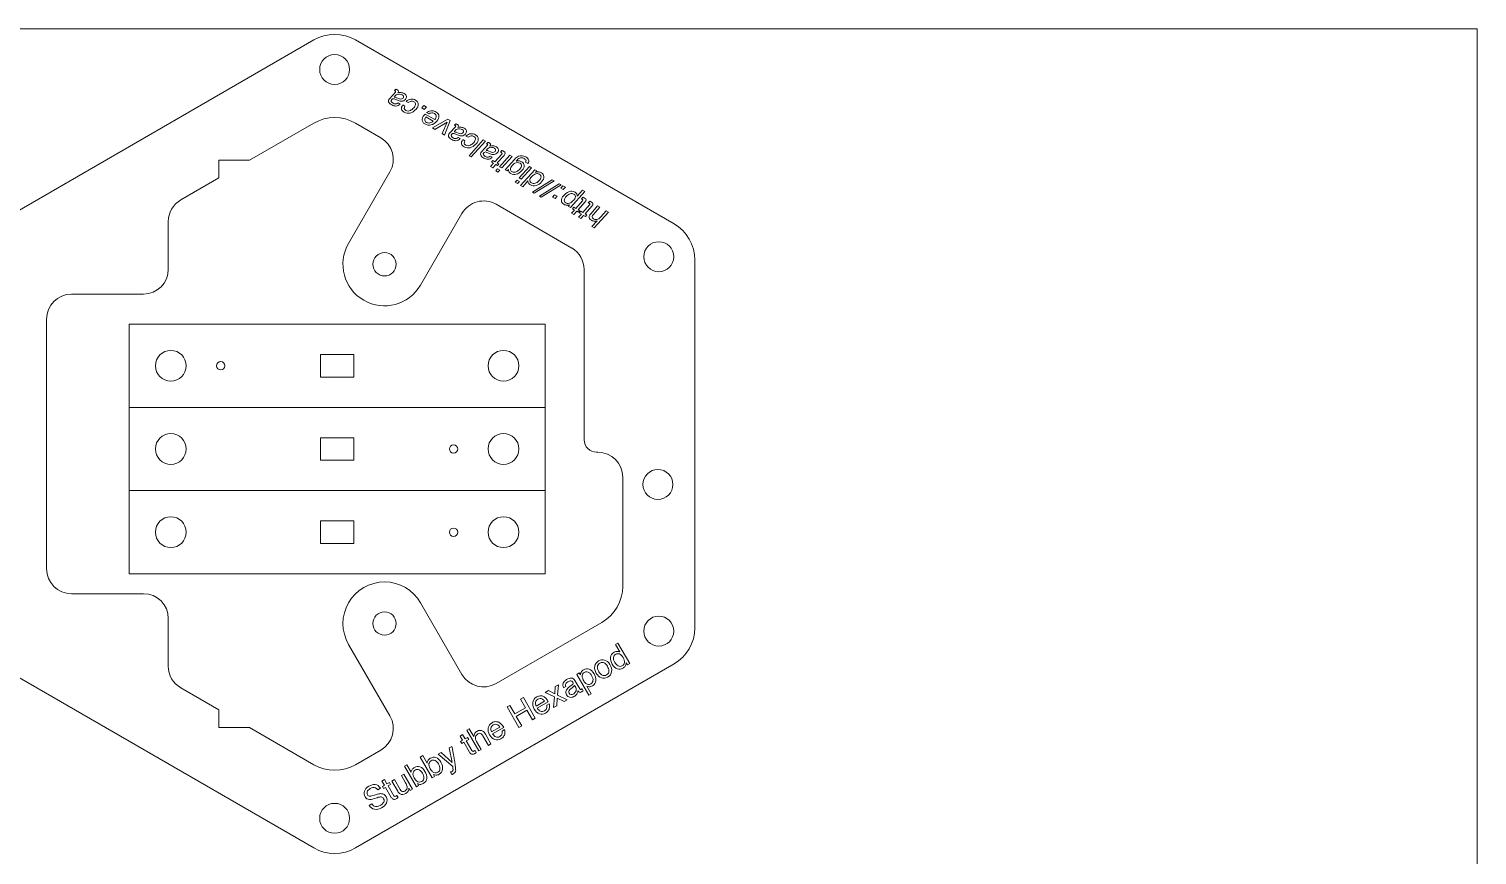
# Model space of a CAD drawing. Header units: millimetres. Extents: x 0 to 380, y -18 to 380.
# Drawn here: x 205.9 to 380, y 280.7 to 380 of the extents above; entities that cross this region are included whole.
import ezdxf

# ---------------------------------------------------------------- set-up
doc = ezdxf.new("R2010")
doc.units = ezdxf.units.MM
for name, color, linetype, lineweight, true_color in [('comments', 30, 'CONTINUOUS', 5, 0xf6921e), ('cutting', 5, 'CONTINUOUS', 5, 0x0000ff), ('engraving', 1, 'CONTINUOUS', 5, 0xff0000)]:
    doc.layers.add(name, color=color, linetype=linetype, lineweight=lineweight, true_color=true_color)

msp = doc.modelspace()

# ---------------------------------------------------------------- linework, layer by layer
at = {"layer": 'comments'}
for p, q in [((380, 380), (0, 380)), ((380, 0), (380, 380))]:
    msp.add_line(p, q, dxfattribs=at)
at = {"layer": 'cutting'}
for p, q in [((201.85, 356.57), (240.15, 378.68)), ((245.15, 378.68), (283.45, 356.57)), ((232.43, 364.23), (240.15, 368.68)), ((248.2, 366.93), (245.15, 368.68)), ((228.73, 364.23), (228.73, 362.09)), ((232.43, 364.23), (228.73, 364.23)), ((244.32, 354.22), (249.29, 362.83)), ((224.15, 359.45), (228.73, 362.09)), ((271.15, 353.67), (262.05, 358.93)), ((252.98, 349.22), (257.95, 357.83)), ((222.65, 356.85), (222.65, 351.13)), ((285.95, 308.01), (285.95, 352.24)), ((272.65, 351.08), (272.65, 330.63)), ((219.65, 348.13), (211.01, 348.13)), ((208.01, 345.13), (208.01, 315.13)), ((217.95, 334.52), (217.95, 344.52)), ((267.95, 344.52), (217.95, 344.52)), ((267.95, 344.52), (267.95, 334.52)), ((244.95, 340.87), (240.95, 340.87)), ((240.95, 340.87), (240.95, 338.17)), ((244.95, 338.17), (244.95, 340.87)), ((240.95, 338.17), (244.95, 338.17)), ((267.95, 334.52), (217.95, 334.52)), ((217.95, 334.52), (217.95, 334.52)), ((217.95, 324.52), (217.95, 334.52)), ((267.95, 334.52), (267.95, 324.52)), ((244.95, 330.87), (240.95, 330.87)), ((240.95, 330.87), (240.95, 328.17)), ((244.95, 328.17), (244.95, 330.87)), ((274.15, 329.13), (274.29, 329.13)), ((240.95, 328.17), (244.95, 328.17)), ((277.29, 326.13), (277.29, 313.01)), ((267.95, 324.52), (217.95, 324.52)), ((217.95, 314.52), (217.95, 324.52)), ((267.95, 324.52), (267.95, 314.52)), ((244.95, 320.87), (240.95, 320.87)), ((240.95, 320.87), (240.95, 318.17)), ((244.95, 318.17), (244.95, 320.87)), ((240.95, 318.17), (244.95, 318.17)), ((267.95, 314.52), (217.95, 314.52)), ((219.65, 312.13), (211.01, 312.13)), ((252.98, 311.04), (257.95, 302.43)), ((222.65, 303.41), (222.65, 309.13)), ((255, 308.74), (255, 308.74)), ((274.79, 308.68), (262.05, 301.33)), ((244.32, 306.04), (249.29, 297.43)), ((201.85, 303.68), (240.15, 281.57)), ((245.15, 281.57), (283.45, 303.68)), ((224.15, 300.81), (228.73, 298.16)), ((228.73, 298.16), (228.73, 296.03)), ((228.73, 296.03), (232.43, 296.03)), ((232.43, 296.03), (240.15, 291.57)), ((248.2, 293.33), (245.15, 291.57))]:
    msp.add_line(p, q, dxfattribs=at)
for centre, radius in [((242.65, 375.13), 1.8), ((281.62, 352.63), 1.8), ((248.65, 351.72), 1.4), ((222.95, 339.52), 1.85), ((262.95, 339.52), 1.85), ((228.95, 339.52), 0.5), ((222.95, 329.52), 1.85), ((262.95, 329.52), 1.85), ((256.95, 329.52), 0.5), ((281.52, 325.26), 1.8), ((222.95, 319.52), 1.85), ((262.95, 319.52), 1.85), ((256.95, 319.52), 0.5), ((248.65, 308.54), 1.4), ((281.62, 307.63), 1.8), ((242.65, 285.13), 1.8)]:
    msp.add_circle(centre, radius, dxfattribs=at)
for centre, radius, start, end in [((242.65, 374.35), 5, 60, 120), ((242.65, 364.35), 5, 60, 120), ((246.7, 364.33), 3, 330, 60), ((225.65, 356.85), 3, 120, 180), ((260.55, 356.33), 3, 60, 150), ((280.95, 352.24), 5, 360, 60), ((248.65, 351.72), 5, 150, 330), ((269.65, 351.08), 3, 0, 60), ((219.65, 351.13), 3, 270, 0), ((211.01, 345.13), 3, 90, 180), ((274.15, 330.63), 1.5, 180, 270), ((274.29, 326.13), 3, 0, 90), ((211.01, 315.13), 3, 180, 270), ((248.65, 308.54), 5, 30, 210), ((219.65, 309.13), 3, 0, 90), ((272.29, 313.01), 5, 300, 360), ((280.95, 308.01), 5, 300, 360), ((225.65, 303.41), 3, 180, 240), ((260.55, 303.93), 3, 210, 300), ((246.7, 295.93), 3, 300, 30), ((242.65, 295.9), 5, 240, 300), ((242.65, 285.9), 5, 240, 300)]:
    msp.add_arc(centre, radius, start, end, dxfattribs=at)
at = {"layer": 'engraving'}
for p, q in [((249.84, 372.59), (249.99, 372.76)), ((249.23, 371.62), (249.95, 372.42)), ((249.96, 371.99), (249.79, 371.8)), ((250.27, 371.39), (249.8, 371.59)), ((250.13, 371.71), (250.31, 371.64)), ((250.28, 371.12), (250.53, 370.98)), ((250.84, 370.87), (251.1, 370.72)), ((251.49, 371.15), (251.23, 371.29)), ((253.13, 370.51), (253.38, 370.8)), ((253.43, 370.34), (253.13, 370.51)), ((253.38, 370.8), (253.69, 370.62)), ((253.69, 370.62), (253.43, 370.34)), ((253.52, 369.78), (254.68, 369.11)), ((254.51, 368.93), (253.63, 369.43)), ((253.97, 369.8), (253.71, 369.95)), ((254.41, 368.1), (256.25, 369.14)), ((256.25, 369.14), (256.54, 368.98)), ((254.7, 367.93), (254.41, 368.1)), ((256.16, 368.8), (254.7, 367.93)), ((255.56, 367.43), (256.16, 368.8)), ((255.87, 367.25), (255.56, 367.43)), ((256.54, 368.98), (255.87, 367.25)), ((256.44, 367.46), (257.16, 368.25)), ((257.17, 367.82), (257.01, 367.63)), ((257.48, 367.22), (257.02, 367.42)), ((257.05, 368.43), (257.21, 368.6)), ((257.34, 367.55), (257.52, 367.47)), ((257.5, 366.96), (257.74, 366.82)), ((258.06, 366.7), (258.31, 366.55)), ((258.7, 366.98), (258.44, 367.13)), ((258.81, 364.77), (260.52, 366.67)), ((260.79, 366.52), (259.08, 364.62)), ((260.3, 365.23), (261.02, 366.03)), ((260.52, 366.67), (260.79, 366.52)), ((260.91, 366.2), (261.06, 366.37)), ((259.08, 364.62), (258.81, 364.77)), ((261.03, 365.59), (260.86, 365.41)), ((261.34, 365), (260.88, 365.19)), ((261.2, 365.32), (261.38, 365.24)), ((261.35, 364.73), (261.6, 364.59)), ((261.5, 364.01), (261.67, 364.2)), ((261.75, 363.86), (261.5, 364.01)), ((261.67, 364.2), (261.92, 364.05)), ((261.92, 364.05), (262.73, 364.96)), ((263.01, 364.81), (262.19, 363.9)), ((262.19, 363.9), (262.4, 363.77)), ((262.47, 363.45), (263.71, 364.83)), ((262.58, 365.21), (262.74, 365.39)), ((263.98, 364.67), (262.74, 363.3)), ((263.15, 363.07), (264.28, 364.33)), ((263.71, 364.83), (263.98, 364.67)), ((265.87, 363.84), (265.61, 364)), ((261.4, 363.48), (261.75, 363.86)), ((261.67, 363.32), (261.4, 363.48)), ((262.02, 363.71), (261.67, 363.32)), ((262.01, 362.93), (262.24, 363.19)), ((262.27, 362.77), (262.01, 362.93)), ((262.23, 363.58), (262.02, 363.71)), ((262.4, 363.77), (262.23, 363.58)), ((262.24, 363.19), (262.51, 363.04)), ((262.51, 363.04), (262.27, 362.77)), ((262.74, 363.3), (262.47, 363.45)), ((263.39, 362.93), (263.15, 363.07)), ((263.55, 363.1), (263.39, 362.93)), ((264.82, 362.1), (266.06, 363.47)), ((265.01, 361.19), (266.73, 363.09)), ((266.33, 363.32), (265.09, 361.94)), ((266.06, 363.47), (266.33, 363.32)), ((266.73, 363.09), (266.96, 362.95)), ((266.96, 362.95), (266.79, 362.76)), ((264.35, 361.57), (264.59, 361.84)), ((264.62, 361.42), (264.35, 361.57)), ((264.59, 361.84), (264.86, 361.68)), ((264.86, 361.68), (264.62, 361.42)), ((265.09, 361.94), (264.82, 362.1)), ((265.26, 361.04), (265.01, 361.19)), ((265.89, 361.74), (265.26, 361.04)), ((266.42, 360.38), (268.82, 361.88)), ((269.04, 361.75), (266.65, 360.25)), ((267.26, 359.9), (269.66, 361.4)), ((269.88, 361.27), (267.49, 359.77)), ((268.82, 361.88), (269.04, 361.75)), ((269.66, 361.4), (269.88, 361.27)), ((269.83, 360.87), (270.08, 361.16)), ((270.13, 360.7), (269.83, 360.87)), ((270.08, 361.16), (270.39, 360.98)), ((270.39, 360.98), (270.13, 360.7)), ((272.72, 360.47), (270.99, 358.54)), ((271.82, 359.91), (272.46, 360.62)), ((272.46, 360.62), (272.72, 360.47)), ((266.65, 360.25), (266.42, 360.38)), ((267.49, 359.77), (267.26, 359.9)), ((268.85, 359.79), (269.1, 360.07)), ((269.16, 359.61), (268.85, 359.79)), ((269.1, 360.07), (269.41, 359.89)), ((269.41, 359.89), (269.16, 359.61)), ((270.73, 358.69), (270.89, 358.87)), ((270.99, 358.54), (270.73, 358.69)), ((271.65, 358.43), (272.46, 359.34)), ((272.74, 359.2), (271.92, 358.28)), ((272.31, 359.59), (272.47, 359.77)), ((272.49, 357.95), (273.3, 358.85)), ((273.58, 358.71), (272.75, 357.8)), ((273.14, 359.11), (273.31, 359.29)), ((273.48, 357.84), (274.27, 358.73)), ((274.27, 358.73), (274.55, 358.58)), ((271.13, 357.86), (271.48, 358.24)), ((271.4, 357.7), (271.13, 357.86)), ((271.23, 358.39), (271.4, 358.58)), ((271.48, 358.24), (271.23, 358.39)), ((271.4, 358.58), (271.65, 358.43)), ((271.75, 358.09), (271.4, 357.7)), ((271.96, 357.97), (271.75, 358.09)), ((271.92, 358.28), (272.13, 358.16)), ((272.13, 358.16), (271.96, 357.97)), ((271.97, 357.37), (272.32, 357.76)), ((272.24, 357.22), (271.97, 357.37)), ((272.06, 357.91), (272.23, 358.1)), ((272.32, 357.76), (272.06, 357.91)), ((272.23, 358.1), (272.49, 357.95)), ((272.58, 357.6), (272.24, 357.22)), ((272.8, 357.48), (272.58, 357.6)), ((272.75, 357.8), (272.97, 357.67)), ((272.97, 357.67), (272.8, 357.48)), ((273.58, 356.24), (274.22, 356.95)), ((274.55, 358.58), (273.76, 357.7)), ((275.56, 357.99), (273.85, 356.08)), ((274.64, 357.41), (275.3, 358.14)), ((275.3, 358.14), (275.56, 357.99)), ((273.85, 356.08), (273.58, 356.24)), ((276.4, 306.03), (276.69, 306.2)), ((276.92, 305.12), (276.4, 306.03)), ((276.69, 306.2), (278.12, 303.72)), ((277.85, 303.56), (277.7, 303.81)), ((278.12, 303.72), (277.85, 303.56)), ((271.54, 301.71), (272.14, 300.68)), ((271.75, 302.43), (272.05, 302.6)), ((273.21, 299.92), (271.75, 302.43)), ((272.05, 302.6), (272.19, 302.36)), ((265.01, 299.44), (265.35, 299.64)), ((265.35, 299.64), (266.77, 297.17)), ((267.96, 300.25), (268.35, 300.48)), ((269.07, 299.72), (267.96, 300.25)), ((268.35, 300.48), (269.13, 300.08)), ((268.97, 298.43), (269.07, 299.72)), ((269.13, 300.08), (269.18, 300.96)), ((269.18, 300.96), (269.56, 301.17)), ((269.39, 299.58), (269.35, 298.65)), ((270.23, 299.16), (269.39, 299.58)), ((269.56, 301.17), (269.45, 299.94)), ((269.45, 299.94), (270.62, 299.39)), ((270.46, 300.97), (270.18, 300.8)), ((270.78, 300.86), (271.23, 301.2)), ((271.22, 300.83), (271.05, 300.7)), ((271.63, 300.86), (271.48, 301.11)), ((272.39, 300.7), (272.52, 300.47)), ((272.98, 301.02), (273.51, 300.09)), ((273.51, 300.09), (273.21, 299.92)), ((263.38, 298.51), (263.72, 298.7)), ((264.81, 296.03), (263.38, 298.51)), ((263.72, 298.7), (264.31, 297.68)), ((264.31, 297.68), (265.6, 298.42)), ((265.77, 298.13), (264.48, 297.38)), ((265.6, 298.42), (265.01, 299.44)), ((266.44, 296.97), (265.77, 298.13)), ((266.88, 298.62), (267.88, 299.2)), ((268.33, 299.14), (267.01, 298.38)), ((268.15, 298.71), (268.45, 298.89)), ((269.35, 298.65), (268.97, 298.43)), ((270.62, 299.39), (270.23, 299.16)), ((261.51, 295.52), (262.52, 296.1)), ((262.97, 296.04), (261.64, 295.28)), ((264.48, 297.38), (265.15, 296.23)), ((265.15, 296.23), (264.81, 296.03)), ((266.77, 297.17), (266.44, 296.97)), ((257.74, 295.02), (258.04, 295.2)), ((258.03, 294.52), (257.74, 295.02)), ((257.78, 294.38), (258.03, 294.52)), ((257.93, 294.13), (257.78, 294.38)), ((258.17, 294.27), (257.93, 294.13)), ((258.04, 295.2), (258.33, 294.7)), ((258.86, 293.08), (258.17, 294.27)), ((258.33, 294.7), (258.62, 294.86)), ((258.77, 294.62), (258.48, 294.45)), ((258.48, 294.45), (259.16, 293.27)), ((258.53, 295.72), (258.84, 295.89)), ((259.97, 293.23), (258.53, 295.72)), ((258.62, 294.86), (258.77, 294.62)), ((258.84, 295.89), (259.37, 294.97)), ((259.72, 294.37), (260.27, 293.41)), ((261.13, 293.9), (260.47, 295.04)), ((260.77, 295.24), (261.44, 294.08)), ((262.78, 295.61), (263.08, 295.79)), ((252.95, 292.49), (253.24, 292.66)), ((253.24, 292.66), (253.76, 291.77)), ((255.1, 292.83), (255.44, 293.03)), ((256.84, 291.36), (255.1, 292.83)), ((255.44, 293.03), (256.77, 291.84)), ((256.41, 293.59), (256.75, 293.78)), ((256.77, 291.84), (256.41, 293.59)), ((259.53, 293.3), (259.66, 293.06)), ((260.27, 293.41), (259.97, 293.23)), ((261.44, 294.08), (261.13, 293.9)), ((251.03, 291.39), (251.33, 291.56)), ((252.47, 288.9), (251.03, 291.39)), ((251.33, 291.56), (251.84, 290.66)), ((254.38, 290.01), (252.95, 292.49)), ((248.34, 289.6), (248.65, 289.78)), ((248.63, 289.1), (248.34, 289.6)), ((248.39, 288.95), (248.63, 289.1)), ((248.65, 289.78), (248.94, 289.27)), ((248.94, 289.27), (249.23, 289.44)), ((249.37, 289.19), (249.08, 289.02)), ((249.08, 289.02), (249.76, 287.85)), ((249.23, 289.44), (249.37, 289.19)), ((249.52, 289.61), (249.83, 289.79)), ((250.23, 288.38), (249.52, 289.61)), ((249.83, 289.79), (250.52, 288.59)), ((250.67, 290.27), (250.97, 290.45)), ((251.18, 289.39), (250.67, 290.27)), ((250.97, 290.45), (252.02, 288.64)), ((252.74, 289.06), (252.47, 288.9)), ((252.61, 289.3), (252.74, 289.06)), ((254.66, 290.17), (254.38, 290.01)), ((254.53, 290.4), (254.66, 290.17)), ((256.72, 290.4), (256.56, 290.68)), ((247.75, 287.61), (247.38, 287.5)), ((247.43, 287.91), (247.82, 288.03)), ((248.15, 288.74), (247.83, 288.56)), ((248.53, 288.71), (248.39, 288.95)), ((248.77, 288.85), (248.53, 288.71)), ((249.46, 287.65), (248.77, 288.85)), ((250.13, 287.87), (250.27, 287.63)), ((251.73, 288.48), (251.58, 288.75)), ((252.02, 288.64), (251.73, 288.48)), ((246.8, 286.69), (247.11, 286.88))]:
    msp.add_line(p, q, dxfattribs=at)
for points in [[(249.89, 372.57), (249.87, 372.58), (249.86, 372.58), (249.84, 372.59)], [(249.99, 372.76), (250.04, 372.75), (250.08, 372.74), (250.1, 372.73)], [(250.1, 372.73), (250.13, 372.72), (250.16, 372.7), (250.19, 372.68)], [(250.19, 372.68), (250.29, 372.63), (250.33, 372.56), (250.32, 372.48)], [(249.14, 371.23), (249.08, 371.36), (249.11, 371.49), (249.23, 371.62)], [(249.51, 370.88), (249.32, 370.98), (249.2, 371.1), (249.14, 371.23)], [(249.52, 371.51), (249.45, 371.43), (249.43, 371.36), (249.46, 371.28)], [(249.46, 371.28), (249.5, 371.21), (249.57, 371.14), (249.69, 371.07)], [(250.02, 370.73), (249.84, 370.74), (249.67, 370.78), (249.51, 370.88)], [(249.62, 371.59), (249.59, 371.58), (249.56, 371.55), (249.52, 371.51)], [(249.8, 371.59), (249.74, 371.61), (249.67, 371.62), (249.62, 371.59)], [(249.69, 371.07), (249.83, 370.99), (249.96, 370.97), (250.07, 371)], [(249.79, 371.8), (249.84, 371.8), (249.9, 371.79), (249.96, 371.77)], [(249.93, 372.55), (249.92, 372.56), (249.91, 372.56), (249.89, 372.57)], [(249.98, 372.49), (249.98, 372.51), (249.97, 372.53), (249.93, 372.55)], [(249.95, 372.42), (249.97, 372.44), (249.98, 372.46), (249.98, 372.49)], [(250.46, 372.17), (250.26, 372.19), (250.09, 372.13), (249.96, 371.99)], [(249.96, 371.77), (250.02, 371.75), (250.08, 371.73), (250.13, 371.71)], [(250.53, 370.98), (250.37, 370.81), (250.2, 370.73), (250.02, 370.73)], [(250.07, 371), (250.14, 371.01), (250.21, 371.06), (250.28, 371.12)], [(250.32, 372.48), (250.31, 372.44), (250.29, 372.39), (250.25, 372.33)], [(250.25, 372.33), (250.36, 372.36), (250.48, 372.37), (250.63, 372.35)], [(250.74, 371.31), (250.59, 371.29), (250.43, 371.32), (250.27, 371.39)], [(250.31, 371.64), (250.41, 371.59), (250.5, 371.57), (250.57, 371.56)], [(250.78, 372.07), (250.69, 372.12), (250.58, 372.15), (250.46, 372.17)], [(250.57, 371.56), (250.69, 371.56), (250.79, 371.6), (250.87, 371.69)], [(250.63, 372.35), (250.77, 372.34), (250.9, 372.3), (251.02, 372.23)], [(250.69, 370.36), (250.65, 370.5), (250.7, 370.67), (250.84, 370.87)], [(251.15, 371.53), (251.04, 371.4), (250.9, 371.33), (250.74, 371.31)], [(250.93, 371.89), (250.91, 371.96), (250.86, 372.02), (250.78, 372.07)], [(250.87, 371.69), (250.93, 371.75), (250.95, 371.82), (250.93, 371.89)], [(251.02, 372.23), (251.17, 372.14), (251.25, 372.04), (251.28, 371.9)], [(251.28, 371.9), (251.3, 371.77), (251.26, 371.65), (251.15, 371.53)], [(251.23, 371.29), (251.42, 371.46), (251.62, 371.55), (251.81, 371.57)], [(251.84, 371.31), (251.72, 371.29), (251.6, 371.23), (251.49, 371.15)], [(251.81, 371.57), (252.01, 371.59), (252.2, 371.54), (252.38, 371.44)], [(252.18, 371.25), (252.07, 371.31), (251.96, 371.33), (251.84, 371.31)], [(252.15, 370.52), (252.28, 370.65), (252.35, 370.79), (252.37, 370.92)], [(252.37, 370.92), (252.39, 371.06), (252.32, 371.17), (252.18, 371.25)], [(252.38, 371.44), (252.59, 371.32), (252.69, 371.16), (252.69, 370.95)], [(252.69, 370.95), (252.7, 370.75), (252.61, 370.55), (252.43, 370.35)], [(251.02, 369.99), (250.84, 370.1), (250.73, 370.22), (250.69, 370.36)], [(251.1, 370.72), (251.04, 370.62), (251.01, 370.53), (251.02, 370.44)], [(251.02, 370.44), (251.02, 370.35), (251.09, 370.27), (251.21, 370.2)], [(251.72, 369.9), (251.46, 369.84), (251.23, 369.87), (251.02, 369.99)], [(251.21, 370.2), (251.38, 370.1), (251.56, 370.11), (251.77, 370.21)], [(252.43, 370.35), (252.21, 370.11), (251.98, 369.96), (251.72, 369.9)], [(251.77, 370.21), (251.9, 370.28), (252.03, 370.38), (252.15, 370.52)], [(253.24, 368.83), (253.17, 368.94), (253.15, 369.05), (253.16, 369.15)], [(253.16, 369.15), (253.17, 369.25), (253.2, 369.35), (253.27, 369.46)], [(253.27, 369.46), (253.31, 369.53), (253.4, 369.64), (253.52, 369.78)], [(253.49, 369.15), (253.46, 368.99), (253.53, 368.87), (253.7, 368.77)], [(253.63, 369.43), (253.55, 369.33), (253.5, 369.23), (253.49, 369.15)], [(253.71, 369.95), (253.76, 369.99), (253.84, 370.04), (253.93, 370.08)], [(253.93, 370.08), (254.03, 370.12), (254.11, 370.14), (254.2, 370.16)], [(254.22, 369.9), (254.13, 369.88), (254.04, 369.85), (253.97, 369.8)], [(254.2, 370.16), (254.34, 370.18), (254.48, 370.17), (254.62, 370.12)], [(254.65, 369.83), (254.52, 369.91), (254.37, 369.93), (254.22, 369.9)], [(254.62, 370.12), (254.7, 370.1), (254.78, 370.06), (254.86, 370.02)], [(254.87, 369.51), (254.87, 369.64), (254.8, 369.74), (254.65, 369.83)], [(254.68, 369.11), (254.8, 369.25), (254.86, 369.39), (254.87, 369.51)], [(254.86, 370.02), (255.06, 369.9), (255.17, 369.75), (255.19, 369.54)], [(255.19, 369.54), (255.21, 369.34), (255.12, 369.12), (254.92, 368.9)], [(253.5, 368.58), (253.39, 368.64), (253.3, 368.73), (253.24, 368.83)], [(254.23, 368.47), (253.96, 368.41), (253.72, 368.45), (253.5, 368.58)], [(253.7, 368.77), (253.82, 368.7), (253.96, 368.68), (254.11, 368.71)], [(254.11, 368.71), (254.26, 368.74), (254.39, 368.81), (254.51, 368.93)], [(254.92, 368.9), (254.72, 368.67), (254.49, 368.53), (254.23, 368.47)], [(256.35, 367.07), (256.3, 367.19), (256.32, 367.32), (256.44, 367.46)], [(256.83, 367.43), (256.8, 367.41), (256.77, 367.39), (256.74, 367.35)], [(257.02, 367.42), (256.95, 367.45), (256.89, 367.45), (256.83, 367.43)], [(257.01, 367.63), (257.05, 367.63), (257.11, 367.62), (257.17, 367.61)], [(257.1, 368.4), (257.09, 368.41), (257.07, 368.42), (257.05, 368.43)], [(257.14, 368.38), (257.13, 368.39), (257.12, 368.4), (257.1, 368.4)], [(257.2, 368.32), (257.2, 368.34), (257.18, 368.36), (257.14, 368.38)], [(257.16, 368.25), (257.18, 368.28), (257.19, 368.3), (257.2, 368.32)], [(257.67, 368), (257.47, 368.02), (257.3, 367.96), (257.17, 367.82)], [(257.17, 367.61), (257.23, 367.59), (257.29, 367.57), (257.34, 367.55)], [(257.21, 368.6), (257.26, 368.58), (257.29, 368.57), (257.32, 368.56)], [(257.32, 368.56), (257.34, 368.55), (257.37, 368.54), (257.41, 368.52)], [(257.41, 368.52), (257.5, 368.46), (257.54, 368.4), (257.53, 368.32)], [(257.53, 368.32), (257.53, 368.27), (257.5, 368.22), (257.46, 368.16)], [(257.46, 368.16), (257.57, 368.19), (257.7, 368.2), (257.84, 368.19)], [(257.52, 367.47), (257.63, 367.43), (257.72, 367.4), (257.79, 367.4)], [(258, 367.9), (257.9, 367.96), (257.8, 367.99), (257.67, 368)], [(257.79, 367.4), (257.9, 367.39), (258, 367.43), (258.08, 367.52)], [(257.84, 368.19), (257.98, 368.18), (258.11, 368.13), (258.24, 368.06)], [(258.37, 367.37), (258.25, 367.24), (258.11, 367.17), (257.96, 367.15)], [(258.14, 367.73), (258.12, 367.8), (258.07, 367.86), (258, 367.9)], [(258.08, 367.52), (258.14, 367.59), (258.16, 367.66), (258.14, 367.73)], [(258.24, 368.06), (258.38, 367.98), (258.47, 367.87), (258.49, 367.74)], [(258.49, 367.74), (258.51, 367.61), (258.47, 367.48), (258.37, 367.37)], [(258.44, 367.13), (258.64, 367.3), (258.83, 367.39), (259.03, 367.4)], [(259.03, 367.4), (259.22, 367.42), (259.41, 367.38), (259.59, 367.27)], [(256.72, 366.71), (256.54, 366.82), (256.41, 366.94), (256.35, 367.07)], [(256.74, 367.35), (256.66, 367.27), (256.64, 367.19), (256.68, 367.12)], [(256.68, 367.12), (256.71, 367.04), (256.79, 366.97), (256.91, 366.9)], [(257.23, 366.57), (257.05, 366.57), (256.88, 366.62), (256.72, 366.71)], [(256.91, 366.9), (257.04, 366.82), (257.17, 366.8), (257.29, 366.83)], [(257.74, 366.82), (257.59, 366.65), (257.42, 366.56), (257.23, 366.57)], [(257.29, 366.83), (257.35, 366.85), (257.42, 366.89), (257.5, 366.96)], [(257.96, 367.15), (257.8, 367.13), (257.64, 367.15), (257.48, 367.22)], [(257.9, 366.19), (257.86, 366.33), (257.91, 366.5), (258.06, 366.7)], [(258.24, 365.83), (258.06, 365.93), (257.95, 366.05), (257.9, 366.19)], [(258.31, 366.55), (258.25, 366.46), (258.22, 366.37), (258.23, 366.28)], [(258.23, 366.28), (258.23, 366.19), (258.3, 366.11), (258.42, 366.04)], [(258.93, 365.73), (258.68, 365.68), (258.44, 365.71), (258.24, 365.83)], [(258.42, 366.04), (258.59, 365.94), (258.78, 365.94), (258.98, 366.04)], [(259.05, 367.15), (258.93, 367.12), (258.82, 367.07), (258.7, 366.98)], [(259.65, 366.18), (259.43, 365.94), (259.19, 365.79), (258.93, 365.73)], [(258.98, 366.04), (259.11, 366.11), (259.24, 366.21), (259.37, 366.35)], [(259.39, 367.08), (259.28, 367.15), (259.17, 367.17), (259.05, 367.15)], [(259.37, 366.35), (259.49, 366.49), (259.56, 366.63), (259.58, 366.76)], [(259.58, 366.76), (259.6, 366.89), (259.54, 367), (259.39, 367.08)], [(259.59, 367.27), (259.8, 367.15), (259.9, 366.99), (259.91, 366.79)], [(259.91, 366.79), (259.91, 366.58), (259.83, 366.38), (259.65, 366.18)], [(260.96, 366.18), (260.94, 366.18), (260.93, 366.19), (260.91, 366.2)], [(261, 366.16), (260.99, 366.16), (260.98, 366.17), (260.96, 366.18)], [(261.05, 366.09), (261.06, 366.11), (261.04, 366.14), (261, 366.16)], [(261.02, 366.03), (261.04, 366.05), (261.05, 366.07), (261.05, 366.09)], [(261.53, 365.77), (261.33, 365.8), (261.16, 365.74), (261.03, 365.59)], [(261.06, 366.37), (261.11, 366.36), (261.15, 366.35), (261.17, 366.34)], [(261.17, 366.34), (261.2, 366.33), (261.23, 366.31), (261.27, 366.29)], [(261.27, 366.29), (261.36, 366.24), (261.4, 366.17), (261.39, 366.09)], [(261.39, 366.09), (261.38, 366.05), (261.36, 365.99), (261.32, 365.93)], [(261.32, 365.93), (261.43, 365.96), (261.56, 365.97), (261.7, 365.96)], [(261.85, 365.67), (261.76, 365.73), (261.65, 365.76), (261.53, 365.77)], [(261.7, 365.96), (261.84, 365.95), (261.97, 365.91), (262.09, 365.84)], [(262, 365.5), (261.98, 365.57), (261.93, 365.63), (261.85, 365.67)], [(262.09, 365.84), (262.24, 365.75), (262.32, 365.64), (262.35, 365.51)], [(260.21, 364.84), (260.15, 364.97), (260.18, 365.1), (260.3, 365.23)], [(260.58, 364.48), (260.39, 364.59), (260.27, 364.71), (260.21, 364.84)], [(260.59, 365.12), (260.52, 365.04), (260.5, 364.96), (260.54, 364.89)], [(260.54, 364.89), (260.57, 364.82), (260.64, 364.75), (260.76, 364.68)], [(261.09, 364.34), (260.91, 364.34), (260.74, 364.39), (260.58, 364.48)], [(260.69, 365.2), (260.66, 365.18), (260.63, 365.16), (260.59, 365.12)], [(260.88, 365.19), (260.81, 365.22), (260.75, 365.22), (260.69, 365.2)], [(260.76, 364.68), (260.9, 364.6), (261.03, 364.57), (261.15, 364.61)], [(260.86, 365.41), (260.91, 365.4), (260.97, 365.4), (261.03, 365.38)], [(261.03, 365.38), (261.09, 365.36), (261.15, 365.34), (261.2, 365.32)], [(261.6, 364.59), (261.44, 364.42), (261.27, 364.34), (261.09, 364.34)], [(261.15, 364.61), (261.21, 364.62), (261.28, 364.66), (261.35, 364.73)], [(261.82, 364.92), (261.66, 364.9), (261.5, 364.93), (261.34, 365)], [(261.38, 365.24), (261.49, 365.2), (261.57, 365.17), (261.64, 365.17)], [(261.64, 365.17), (261.76, 365.16), (261.86, 365.21), (261.94, 365.29)], [(262.22, 365.14), (262.11, 365.01), (261.97, 364.94), (261.82, 364.92)], [(261.94, 365.29), (262, 365.36), (262.02, 365.43), (262, 365.5)], [(262.35, 365.51), (262.37, 365.38), (262.33, 365.26), (262.22, 365.14)], [(262.63, 365.18), (262.62, 365.19), (262.6, 365.2), (262.58, 365.21)], [(262.67, 365.16), (262.66, 365.17), (262.65, 365.17), (262.63, 365.18)], [(262.76, 365.08), (262.75, 365.11), (262.72, 365.13), (262.67, 365.16)], [(262.73, 364.96), (262.78, 365), (262.79, 365.05), (262.76, 365.08)], [(262.74, 365.39), (262.78, 365.38), (262.82, 365.37), (262.85, 365.35)], [(262.85, 365.35), (262.89, 365.34), (262.93, 365.32), (262.96, 365.3)], [(262.96, 365.3), (263.09, 365.23), (263.15, 365.15), (263.14, 365.07)], [(263.14, 365.07), (263.13, 364.99), (263.09, 364.9), (263.01, 364.81)], [(264.28, 364.33), (264.44, 364.51), (264.6, 364.63), (264.75, 364.7)], [(264.94, 363.86), (264.75, 363.97), (264.55, 363.97), (264.33, 363.87)], [(264.87, 364.47), (264.77, 364.42), (264.63, 364.3), (264.47, 364.1)], [(264.47, 364.1), (264.58, 364.14), (264.69, 364.16), (264.8, 364.15)], [(264.75, 364.7), (265.03, 364.82), (265.32, 364.79), (265.62, 364.62)], [(264.8, 364.15), (264.9, 364.14), (265.02, 364.1), (265.14, 364.03)], [(265.44, 364.43), (265.24, 364.55), (265.05, 364.56), (264.87, 364.47)], [(265.14, 364.03), (265.31, 363.93), (265.41, 363.79), (265.45, 363.61)], [(265.66, 364.19), (265.64, 364.27), (265.57, 364.35), (265.44, 364.43)], [(265.61, 364), (265.65, 364.07), (265.67, 364.13), (265.66, 364.19)], [(265.62, 364.62), (265.79, 364.52), (265.91, 364.4), (265.96, 364.27)], [(265.96, 364.27), (266.02, 364.14), (265.99, 363.99), (265.87, 363.84)], [(263.59, 362.88), (263.56, 362.94), (263.55, 363.02), (263.55, 363.1)], [(263.84, 362.62), (263.71, 362.69), (263.63, 362.78), (263.59, 362.88)], [(264, 363.6), (263.85, 363.43), (263.77, 363.28), (263.78, 363.15)], [(263.78, 363.15), (263.78, 363.02), (263.85, 362.92), (263.97, 362.85)], [(264.48, 362.54), (264.24, 362.49), (264.02, 362.51), (263.84, 362.62)], [(263.97, 362.85), (264.16, 362.74), (264.36, 362.75), (264.56, 362.86)], [(264.33, 363.87), (264.21, 363.8), (264.1, 363.72), (264, 363.6)], [(265.16, 362.97), (264.96, 362.74), (264.73, 362.6), (264.48, 362.54)], [(264.56, 362.86), (264.67, 362.92), (264.79, 363.02), (264.91, 363.15)], [(264.91, 363.15), (265.05, 363.31), (265.12, 363.45), (265.12, 363.57)], [(265.12, 363.57), (265.12, 363.69), (265.06, 363.79), (264.94, 363.86)], [(265.45, 363.61), (265.48, 363.43), (265.39, 363.22), (265.16, 362.97)], [(266.35, 362.26), (266.19, 362.08), (266.11, 361.93), (266.12, 361.8)], [(266.83, 362.59), (266.66, 362.54), (266.5, 362.43), (266.35, 362.26)], [(266.79, 362.76), (266.93, 362.81), (267.06, 362.83), (267.18, 362.82)], [(267.25, 362.55), (267.13, 362.62), (266.99, 362.64), (266.83, 362.59)], [(267.18, 362.82), (267.3, 362.81), (267.41, 362.77), (267.52, 362.71)], [(267.24, 361.77), (267.37, 361.92), (267.45, 362.06), (267.46, 362.2)], [(267.46, 362.2), (267.48, 362.35), (267.41, 362.46), (267.25, 362.55)], [(267.52, 362.71), (267.7, 362.61), (267.79, 362.45), (267.8, 362.25)], [(267.8, 362.25), (267.81, 362.05), (267.72, 361.84), (267.53, 361.62)], [(265.93, 361.51), (265.91, 361.56), (265.9, 361.64), (265.89, 361.74)], [(266.18, 361.27), (266.06, 361.34), (265.97, 361.42), (265.93, 361.51)], [(266.12, 361.8), (266.13, 361.67), (266.19, 361.57), (266.31, 361.5)], [(266.88, 361.2), (266.63, 361.12), (266.39, 361.14), (266.18, 361.27)], [(266.31, 361.5), (266.44, 361.42), (266.59, 361.4), (266.75, 361.45)], [(266.75, 361.45), (266.92, 361.49), (267.08, 361.6), (267.24, 361.77)], [(267.53, 361.62), (267.35, 361.42), (267.13, 361.28), (266.88, 361.2)], [(270.19, 359.99), (270.46, 360.3), (270.74, 360.46), (271.04, 360.49)], [(271.04, 360.49), (271.23, 360.5), (271.4, 360.47), (271.55, 360.38)], [(269.91, 359.37), (269.89, 359.56), (269.99, 359.77), (270.19, 359.99)], [(270.2, 358.93), (270.02, 359.03), (269.93, 359.18), (269.91, 359.37)], [(270.59, 358.82), (270.45, 358.82), (270.32, 358.86), (270.2, 358.93)], [(270.28, 359.54), (270.21, 359.35), (270.26, 359.2), (270.45, 359.1)], [(270.48, 359.86), (270.38, 359.75), (270.31, 359.64), (270.28, 359.54)], [(270.45, 359.1), (270.63, 358.99), (270.83, 359), (271.04, 359.12)], [(270.97, 360.2), (270.8, 360.15), (270.64, 360.04), (270.48, 359.86)], [(270.89, 358.87), (270.78, 358.84), (270.68, 358.82), (270.59, 358.82)], [(271.4, 360.16), (271.28, 360.23), (271.13, 360.24), (270.97, 360.2)], [(271.04, 359.12), (271.16, 359.19), (271.27, 359.29), (271.39, 359.42)], [(271.39, 359.42), (271.49, 359.53), (271.55, 359.63), (271.58, 359.72)], [(271.58, 359.72), (271.64, 359.91), (271.58, 360.05), (271.4, 360.16)], [(271.55, 360.38), (271.67, 360.31), (271.75, 360.23), (271.78, 360.14)], [(271.78, 360.14), (271.81, 360.08), (271.82, 360.01), (271.82, 359.91)], [(272.36, 359.56), (272.35, 359.57), (272.33, 359.58), (272.31, 359.59)], [(272.4, 359.54), (272.39, 359.55), (272.38, 359.56), (272.36, 359.56)], [(272.49, 359.47), (272.48, 359.49), (272.45, 359.51), (272.4, 359.54)], [(272.46, 359.34), (272.51, 359.39), (272.52, 359.43), (272.49, 359.47)], [(272.47, 359.77), (272.51, 359.76), (272.55, 359.75), (272.58, 359.74)], [(272.58, 359.74), (272.62, 359.72), (272.66, 359.7), (272.69, 359.68)], [(272.69, 359.68), (272.82, 359.61), (272.88, 359.53), (272.87, 359.45)], [(272.87, 359.45), (272.87, 359.37), (272.82, 359.28), (272.74, 359.2)], [(273.2, 359.08), (273.18, 359.09), (273.17, 359.1), (273.14, 359.11)], [(273.24, 359.06), (273.23, 359.06), (273.21, 359.07), (273.2, 359.08)], [(273.33, 358.98), (273.32, 359), (273.29, 359.03), (273.24, 359.06)], [(273.3, 358.85), (273.34, 358.9), (273.36, 358.94), (273.33, 358.98)], [(273.31, 359.29), (273.35, 359.28), (273.38, 359.27), (273.42, 359.25)], [(273.42, 359.25), (273.46, 359.24), (273.49, 359.22), (273.53, 359.2)], [(273.53, 359.2), (273.66, 359.12), (273.71, 359.05), (273.71, 358.97)], [(273.71, 358.97), (273.7, 358.89), (273.66, 358.8), (273.58, 358.71)], [(273.53, 357.01), (273.3, 357.14), (273.21, 357.3), (273.25, 357.49)], [(273.25, 357.49), (273.28, 357.59), (273.35, 357.71), (273.48, 357.84)], [(273.92, 356.9), (273.79, 356.9), (273.66, 356.93), (273.53, 357.01)], [(273.6, 357.45), (273.59, 357.35), (273.64, 357.26), (273.77, 357.18)], [(273.76, 357.7), (273.67, 357.6), (273.62, 357.52), (273.6, 357.45)], [(273.77, 357.18), (273.88, 357.12), (274.01, 357.09), (274.16, 357.11)], [(274.22, 356.95), (274.09, 356.91), (273.99, 356.9), (273.92, 356.9)], [(274.16, 357.11), (274.31, 357.12), (274.47, 357.22), (274.64, 357.41)], [(275.83, 304.46), (275.85, 304.73), (275.99, 304.93), (276.24, 305.08)], [(276.45, 304.85), (276.3, 304.76), (276.21, 304.63), (276.18, 304.46)], [(276.24, 305.08), (276.38, 305.16), (276.51, 305.19), (276.64, 305.19)], [(276.89, 304.88), (276.73, 304.94), (276.59, 304.93), (276.45, 304.85)], [(276.64, 305.19), (276.71, 305.19), (276.81, 305.16), (276.92, 305.12)], [(277.32, 304.46), (277.19, 304.68), (277.05, 304.83), (276.89, 304.88)], [(272.28, 302.67), (272.34, 302.8), (272.44, 302.9), (272.58, 302.98)], [(272.58, 302.98), (272.78, 303.1), (273, 303.12), (273.23, 303.04)], [(273.23, 303.04), (273.47, 302.97), (273.67, 302.79), (273.84, 302.5)], [(274.11, 302.55), (273.94, 302.85), (273.87, 303.14), (273.92, 303.41)], [(273.92, 303.41), (273.97, 303.68), (274.13, 303.89), (274.39, 304.04)], [(274.53, 303.77), (274.35, 303.66), (274.25, 303.51), (274.25, 303.32)], [(274.25, 303.32), (274.25, 303.13), (274.3, 302.94), (274.42, 302.74)], [(274.39, 304.04), (274.62, 304.17), (274.86, 304.21), (275.11, 304.14)], [(275.12, 303.77), (274.94, 303.89), (274.74, 303.89), (274.53, 303.77)], [(275.11, 304.14), (275.36, 304.08), (275.57, 303.9), (275.75, 303.6)], [(275.44, 303.41), (275.34, 303.58), (275.23, 303.7), (275.12, 303.77)], [(275.62, 302.84), (275.6, 303.03), (275.54, 303.22), (275.44, 303.41)], [(275.75, 303.6), (275.92, 303.31), (275.98, 303.03), (275.95, 302.76)], [(276.02, 303.66), (275.87, 303.92), (275.81, 304.19), (275.83, 304.46)], [(276.63, 303.11), (276.39, 303.19), (276.19, 303.38), (276.02, 303.66)], [(276.18, 304.46), (276.15, 304.28), (276.2, 304.09), (276.33, 303.86)], [(276.33, 303.86), (276.45, 303.67), (276.58, 303.53), (276.74, 303.44)], [(277.3, 303.16), (277.1, 303.04), (276.88, 303.03), (276.63, 303.11)], [(276.74, 303.44), (276.89, 303.36), (277.06, 303.37), (277.24, 303.48)], [(277.24, 303.48), (277.38, 303.56), (277.46, 303.68), (277.49, 303.86)], [(277.59, 303.42), (277.52, 303.32), (277.43, 303.23), (277.3, 303.16)], [(277.49, 303.86), (277.51, 304.03), (277.45, 304.23), (277.32, 304.46)], [(277.7, 303.81), (277.7, 303.66), (277.66, 303.53), (277.59, 303.42)], [(270.18, 300.8), (270.06, 301.03), (270.04, 301.22), (270.13, 301.39)], [(270.13, 301.39), (270.22, 301.56), (270.35, 301.69), (270.54, 301.8)], [(270.41, 301.22), (270.4, 301.15), (270.42, 301.07), (270.46, 300.97)], [(270.68, 301.54), (270.52, 301.45), (270.43, 301.34), (270.41, 301.22)], [(270.54, 301.8), (270.75, 301.92), (270.94, 301.98), (271.12, 301.98)], [(271.03, 301.65), (270.93, 301.66), (270.81, 301.62), (270.68, 301.54)], [(271.27, 301.49), (271.21, 301.6), (271.13, 301.65), (271.03, 301.65)], [(271.12, 301.98), (271.3, 301.97), (271.44, 301.88), (271.54, 301.71)], [(271.23, 301.2), (271.3, 301.24), (271.33, 301.3), (271.32, 301.36)], [(271.32, 301.36), (271.32, 301.4), (271.3, 301.44), (271.27, 301.49)], [(272.19, 302.36), (272.2, 302.48), (272.23, 302.58), (272.28, 302.67)], [(272.66, 302.67), (272.45, 302.55), (272.37, 302.36), (272.41, 302.11)], [(272.41, 302.11), (272.44, 301.97), (272.5, 301.82), (272.6, 301.65)], [(272.6, 301.65), (272.68, 301.51), (272.77, 301.4), (272.86, 301.33)], [(273.27, 302.62), (273.07, 302.78), (272.87, 302.79), (272.66, 302.67)], [(272.86, 301.33), (273.05, 301.18), (273.25, 301.17), (273.46, 301.3)], [(273.54, 302.29), (273.46, 302.43), (273.37, 302.54), (273.27, 302.62)], [(273.46, 301.3), (273.6, 301.38), (273.68, 301.5), (273.71, 301.68)], [(273.71, 301.68), (273.73, 301.85), (273.68, 302.05), (273.54, 302.29)], [(274.01, 301.48), (273.94, 301.29), (273.82, 301.15), (273.65, 301.05)], [(273.84, 302.5), (274.06, 302.1), (274.12, 301.76), (274.01, 301.48)], [(274.72, 302), (274.48, 302.08), (274.27, 302.27), (274.11, 302.55)], [(274.42, 302.74), (274.53, 302.54), (274.67, 302.41), (274.82, 302.33)], [(275.46, 302.09), (275.21, 301.95), (274.96, 301.92), (274.72, 302)], [(274.82, 302.33), (274.98, 302.25), (275.15, 302.26), (275.34, 302.37)], [(275.34, 302.37), (275.54, 302.48), (275.63, 302.64), (275.62, 302.84)], [(275.95, 302.76), (275.92, 302.48), (275.75, 302.26), (275.46, 302.09)], [(266.48, 299.09), (266.53, 299.36), (266.69, 299.57), (266.94, 299.72)], [(266.94, 299.72), (267.07, 299.79), (267.21, 299.83), (267.36, 299.84)], [(267.62, 299.47), (267.45, 299.56), (267.27, 299.56), (267.07, 299.44)], [(267.36, 299.84), (267.52, 299.85), (267.65, 299.83), (267.77, 299.77)], [(267.88, 299.2), (267.8, 299.32), (267.71, 299.41), (267.62, 299.47)], [(267.77, 299.77), (267.89, 299.71), (267.99, 299.63), (268.08, 299.52)], [(268.08, 299.52), (268.14, 299.45), (268.23, 299.32), (268.33, 299.14)], [(270.54, 299.97), (270.44, 300.14), (270.42, 300.3), (270.47, 300.45)], [(270.47, 300.45), (270.52, 300.6), (270.63, 300.74), (270.78, 300.86)], [(270.92, 299.68), (270.75, 299.72), (270.63, 299.82), (270.54, 299.97)], [(270.84, 300.49), (270.78, 300.39), (270.78, 300.27), (270.85, 300.16)], [(271.05, 300.7), (270.95, 300.63), (270.88, 300.56), (270.84, 300.49)], [(270.85, 300.16), (270.9, 300.07), (270.97, 300.02), (271.07, 300.01)], [(271.42, 299.76), (271.25, 299.67), (271.08, 299.64), (270.92, 299.68)], [(271.07, 300.01), (271.16, 299.99), (271.25, 300.01), (271.34, 300.06)], [(271.37, 300.97), (271.33, 300.92), (271.27, 300.87), (271.22, 300.83)], [(271.34, 300.06), (271.44, 300.12), (271.53, 300.21), (271.6, 300.32)], [(271.48, 301.11), (271.46, 301.06), (271.42, 301.02), (271.37, 300.97)], [(271.75, 300.07), (271.67, 299.95), (271.55, 299.84), (271.42, 299.76)], [(271.6, 300.32), (271.73, 300.49), (271.73, 300.68), (271.63, 300.86)], [(271.89, 300.44), (271.88, 300.32), (271.83, 300.2), (271.75, 300.07)], [(272.04, 300.3), (271.99, 300.33), (271.94, 300.37), (271.89, 300.44)], [(272.33, 300.32), (272.23, 300.26), (272.13, 300.25), (272.04, 300.3)], [(272.14, 300.68), (272.16, 300.64), (272.18, 300.62), (272.2, 300.61)], [(272.2, 300.61), (272.23, 300.6), (272.26, 300.6), (272.3, 300.63)], [(272.3, 300.63), (272.31, 300.64), (272.33, 300.65), (272.34, 300.66)], [(272.43, 300.38), (272.41, 300.37), (272.37, 300.35), (272.33, 300.32)], [(272.34, 300.66), (272.36, 300.67), (272.38, 300.68), (272.39, 300.7)], [(272.52, 300.47), (272.48, 300.43), (272.45, 300.4), (272.43, 300.38)], [(273.26, 300.95), (273.18, 300.95), (273.09, 300.97), (272.98, 301.02)], [(273.65, 301.05), (273.51, 300.98), (273.38, 300.94), (273.26, 300.95)], [(266.65, 298.25), (266.48, 298.54), (266.43, 298.82), (266.48, 299.09)], [(267.28, 297.7), (267.03, 297.77), (266.82, 297.96), (266.65, 298.25)], [(266.81, 299.09), (266.77, 298.94), (266.8, 298.78), (266.88, 298.62)], [(267.07, 299.44), (266.93, 299.36), (266.85, 299.25), (266.81, 299.09)], [(267.01, 298.38), (267.12, 298.2), (267.25, 298.07), (267.4, 298.01)], [(267.99, 297.78), (267.77, 297.65), (267.53, 297.63), (267.28, 297.7)], [(267.4, 298.01), (267.54, 297.95), (267.7, 297.96), (267.87, 298.06)], [(267.87, 298.06), (268.03, 298.15), (268.12, 298.28), (268.16, 298.44)], [(268.23, 297.95), (268.16, 297.89), (268.09, 297.84), (267.99, 297.78)], [(268.16, 298.44), (268.17, 298.53), (268.17, 298.62), (268.15, 298.71)], [(268.46, 298.33), (268.42, 298.19), (268.34, 298.06), (268.23, 297.95)], [(268.45, 298.89), (268.48, 298.81), (268.49, 298.73), (268.5, 298.62)], [(268.5, 298.62), (268.5, 298.51), (268.49, 298.42), (268.46, 298.33)], [(261.28, 295.15), (261.12, 295.44), (261.06, 295.72), (261.11, 295.99)], [(261.11, 295.99), (261.16, 296.26), (261.32, 296.47), (261.57, 296.62)], [(261.44, 295.99), (261.41, 295.84), (261.43, 295.68), (261.51, 295.52)], [(261.71, 296.35), (261.57, 296.26), (261.48, 296.15), (261.44, 295.99)], [(261.57, 296.62), (261.7, 296.69), (261.84, 296.74), (262, 296.75)], [(262.25, 296.37), (262.08, 296.46), (261.9, 296.46), (261.71, 296.35)], [(262, 296.75), (262.15, 296.75), (262.29, 296.73), (262.4, 296.67)], [(262.52, 296.1), (262.43, 296.23), (262.34, 296.31), (262.25, 296.37)], [(262.4, 296.67), (262.52, 296.61), (262.62, 296.53), (262.71, 296.42)], [(262.71, 296.42), (262.78, 296.35), (262.86, 296.22), (262.97, 296.04)], [(259.37, 294.97), (259.39, 295.1), (259.42, 295.2), (259.45, 295.27)], [(259.45, 295.27), (259.51, 295.39), (259.62, 295.5), (259.76, 295.58)], [(259.59, 294.94), (259.54, 294.8), (259.58, 294.61), (259.72, 294.37)], [(259.85, 295.27), (259.73, 295.2), (259.64, 295.09), (259.59, 294.94)], [(259.76, 295.58), (260.02, 295.73), (260.25, 295.74), (260.45, 295.61)], [(260.25, 295.3), (260.14, 295.37), (260.01, 295.36), (259.85, 295.27)], [(260.47, 295.04), (260.39, 295.17), (260.32, 295.26), (260.25, 295.3)], [(260.45, 295.61), (260.56, 295.54), (260.67, 295.42), (260.77, 295.24)], [(261.91, 294.6), (261.66, 294.67), (261.45, 294.86), (261.28, 295.15)], [(261.64, 295.28), (261.76, 295.1), (261.88, 294.97), (262.03, 294.91)], [(262.63, 294.68), (262.4, 294.55), (262.16, 294.53), (261.91, 294.6)], [(262.03, 294.91), (262.17, 294.85), (262.33, 294.86), (262.5, 294.96)], [(262.5, 294.96), (262.66, 295.05), (262.75, 295.18), (262.79, 295.34)], [(262.86, 294.85), (262.8, 294.79), (262.72, 294.74), (262.63, 294.68)], [(262.79, 295.34), (262.81, 295.43), (262.8, 295.52), (262.78, 295.61)], [(263.1, 295.23), (263.05, 295.09), (262.98, 294.96), (262.86, 294.85)], [(263.08, 295.79), (263.11, 295.72), (263.13, 295.63), (263.13, 295.52)], [(263.13, 295.52), (263.13, 295.41), (263.12, 295.32), (263.1, 295.23)], [(254.15, 292.34), (254.37, 292.47), (254.6, 292.5), (254.83, 292.43)], [(256.75, 293.78), (256.77, 293.64), (256.83, 293.32), (256.92, 292.82)], [(256.92, 292.82), (256.99, 292.45), (257.04, 292.14), (257.08, 291.91)], [(259.1, 292.84), (259.01, 292.88), (258.93, 292.96), (258.86, 293.08)], [(259.45, 292.9), (259.31, 292.82), (259.19, 292.8), (259.1, 292.84)], [(259.16, 293.27), (259.19, 293.21), (259.24, 293.18), (259.29, 293.18)], [(259.29, 293.18), (259.32, 293.18), (259.37, 293.2), (259.42, 293.23)], [(259.42, 293.23), (259.44, 293.24), (259.45, 293.25), (259.47, 293.26)], [(259.57, 292.97), (259.53, 292.95), (259.49, 292.92), (259.45, 292.9)], [(259.47, 293.26), (259.49, 293.27), (259.5, 293.28), (259.53, 293.3)], [(259.66, 293.06), (259.63, 293.03), (259.6, 293), (259.57, 292.97)], [(251.84, 290.66), (251.86, 290.78), (251.9, 290.9), (251.97, 290.99)], [(251.97, 290.99), (252.03, 291.09), (252.12, 291.17), (252.23, 291.24)], [(252.35, 290.94), (252.21, 290.86), (252.12, 290.74), (252.08, 290.58)], [(252.23, 291.24), (252.45, 291.36), (252.68, 291.39), (252.91, 291.32)], [(252.82, 290.96), (252.66, 291.04), (252.51, 291.03), (252.35, 290.94)], [(253.21, 290.56), (253.1, 290.75), (252.97, 290.89), (252.82, 290.96)], [(252.91, 291.32), (253.14, 291.25), (253.34, 291.06), (253.51, 290.76)], [(253.51, 290.76), (253.68, 290.47), (253.75, 290.2), (253.72, 289.93)], [(253.76, 291.77), (253.78, 291.89), (253.82, 292), (253.89, 292.1)], [(253.89, 292.1), (253.95, 292.2), (254.04, 292.28), (254.15, 292.34)], [(253.99, 291.69), (253.95, 291.53), (253.99, 291.33), (254.13, 291.09)], [(254.27, 292.05), (254.13, 291.97), (254.04, 291.85), (253.99, 291.69)], [(254.13, 291.09), (254.23, 290.92), (254.33, 290.8), (254.43, 290.72)], [(254.74, 292.07), (254.58, 292.15), (254.43, 292.14), (254.27, 292.05)], [(255.13, 291.67), (255.02, 291.86), (254.89, 291.99), (254.74, 292.07)], [(254.83, 292.43), (255.06, 292.35), (255.26, 292.17), (255.43, 291.86)], [(255.05, 290.68), (255.21, 290.77), (255.3, 290.91), (255.31, 291.08)], [(255.31, 291.08), (255.31, 291.26), (255.25, 291.46), (255.13, 291.67)], [(255.63, 291.03), (255.61, 290.77), (255.47, 290.56), (255.22, 290.42)], [(255.43, 291.86), (255.6, 291.58), (255.66, 291.3), (255.63, 291.03)], [(256.75, 290.75), (256.81, 290.78), (256.84, 290.81), (256.86, 290.85)], [(256.87, 291.13), (256.85, 291.23), (256.84, 291.31), (256.84, 291.36)], [(256.86, 290.85), (256.87, 290.88), (256.88, 290.92), (256.89, 290.95)], [(256.89, 290.95), (256.89, 290.97), (256.88, 291.02), (256.87, 291.13)], [(257.2, 290.85), (257.18, 290.71), (257.09, 290.59), (256.91, 290.49)], [(257.08, 291.91), (257.17, 291.35), (257.21, 290.99), (257.2, 290.85)], [(246.76, 288.99), (247.02, 289.14), (247.27, 289.21), (247.53, 289.18)], [(247.53, 289.18), (247.78, 289.16), (247.99, 289.02), (248.15, 288.74)], [(251.36, 288.93), (251.34, 289.06), (251.28, 289.21), (251.18, 289.39)], [(252.08, 290.58), (252.03, 290.42), (252.08, 290.22), (252.21, 289.99)], [(252.21, 289.99), (252.31, 289.82), (252.41, 289.69), (252.51, 289.61)], [(252.51, 289.61), (252.71, 289.46), (252.91, 289.44), (253.13, 289.57)], [(252.9, 289.21), (252.82, 289.22), (252.73, 289.25), (252.61, 289.3)], [(253.3, 289.31), (253.17, 289.23), (253.03, 289.2), (252.9, 289.21)], [(253.13, 289.57), (253.3, 289.66), (253.38, 289.8), (253.39, 289.98)], [(253.39, 289.98), (253.39, 290.15), (253.33, 290.35), (253.21, 290.56)], [(253.72, 289.93), (253.69, 289.66), (253.55, 289.45), (253.3, 289.31)], [(254.43, 290.72), (254.63, 290.56), (254.83, 290.55), (255.05, 290.68)], [(254.82, 290.32), (254.74, 290.33), (254.64, 290.35), (254.53, 290.4)], [(255.22, 290.42), (255.09, 290.34), (254.95, 290.31), (254.82, 290.32)], [(256.56, 290.68), (256.62, 290.69), (256.66, 290.71), (256.69, 290.72)], [(256.69, 290.72), (256.71, 290.73), (256.73, 290.74), (256.75, 290.75)], [(256.81, 290.43), (256.79, 290.42), (256.75, 290.41), (256.72, 290.4)], [(256.91, 290.49), (256.87, 290.46), (256.84, 290.44), (256.81, 290.43)], [(246.31, 287.72), (246.19, 287.94), (246.16, 288.17), (246.23, 288.4)], [(246.23, 288.4), (246.3, 288.63), (246.48, 288.83), (246.76, 288.99)], [(246.82, 287.39), (246.6, 287.4), (246.43, 287.51), (246.31, 287.72)], [(246.56, 288.32), (246.52, 288.19), (246.54, 288.07), (246.6, 287.96)], [(246.92, 288.7), (246.72, 288.58), (246.6, 288.46), (246.56, 288.32)], [(246.6, 287.96), (246.67, 287.84), (246.77, 287.78), (246.9, 287.78)], [(247.38, 287.5), (247.13, 287.42), (246.94, 287.38), (246.82, 287.39)], [(246.9, 287.78), (246.99, 287.78), (247.17, 287.83), (247.43, 287.91)], [(247.55, 288.8), (247.37, 288.87), (247.16, 288.84), (246.92, 288.7)], [(247.83, 288.56), (247.74, 288.68), (247.64, 288.76), (247.55, 288.8)], [(248.24, 287.7), (248.12, 287.71), (247.96, 287.68), (247.75, 287.61)], [(247.82, 288.03), (248.01, 288.09), (248.17, 288.11), (248.3, 288.09)], [(248.53, 287.48), (248.46, 287.62), (248.36, 287.69), (248.24, 287.7)], [(248.3, 288.09), (248.53, 288.07), (248.7, 287.95), (248.83, 287.73)], [(248.45, 286.94), (248.61, 287.12), (248.64, 287.3), (248.53, 287.48)], [(248.83, 287.73), (248.99, 287.45), (249, 287.2), (248.87, 286.97)], [(249.7, 287.42), (249.61, 287.46), (249.53, 287.54), (249.46, 287.65)], [(250.05, 287.47), (249.91, 287.39), (249.79, 287.37), (249.7, 287.42)], [(249.76, 287.85), (249.8, 287.78), (249.84, 287.75), (249.9, 287.76)], [(249.9, 287.76), (249.93, 287.76), (249.97, 287.78), (250.03, 287.81)], [(250.03, 287.81), (250.04, 287.82), (250.06, 287.83), (250.07, 287.84)], [(250.17, 287.55), (250.14, 287.52), (250.1, 287.5), (250.05, 287.47)], [(250.07, 287.84), (250.09, 287.85), (250.11, 287.86), (250.13, 287.87)], [(250.27, 287.63), (250.24, 287.6), (250.21, 287.58), (250.17, 287.55)], [(250.52, 288.06), (250.42, 288.12), (250.32, 288.23), (250.23, 288.38)], [(250.52, 288.59), (250.58, 288.5), (250.63, 288.43), (250.7, 288.39)], [(251.19, 288.1), (250.94, 287.96), (250.71, 287.94), (250.52, 288.06)], [(250.7, 288.39), (250.81, 288.31), (250.95, 288.32), (251.09, 288.4)], [(251.09, 288.4), (251.3, 288.52), (251.39, 288.7), (251.36, 288.93)], [(251.53, 288.49), (251.47, 288.33), (251.36, 288.2), (251.19, 288.1)], [(251.58, 288.75), (251.58, 288.66), (251.56, 288.57), (251.53, 288.49)], [(247.42, 286.21), (247.15, 286.26), (246.95, 286.43), (246.8, 286.69)], [(247.11, 286.88), (247.2, 286.74), (247.3, 286.65), (247.41, 286.59)], [(247.41, 286.59), (247.61, 286.49), (247.86, 286.52), (248.14, 286.69)], [(248.28, 286.39), (247.97, 286.21), (247.68, 286.15), (247.42, 286.21)], [(248.14, 286.69), (248.26, 286.76), (248.37, 286.84), (248.45, 286.94)], [(248.87, 286.97), (248.74, 286.73), (248.54, 286.54), (248.28, 286.39)]]:
    msp.add_open_spline(points, degree=3, dxfattribs=at)

doc.saveas('drawing.dxf')
